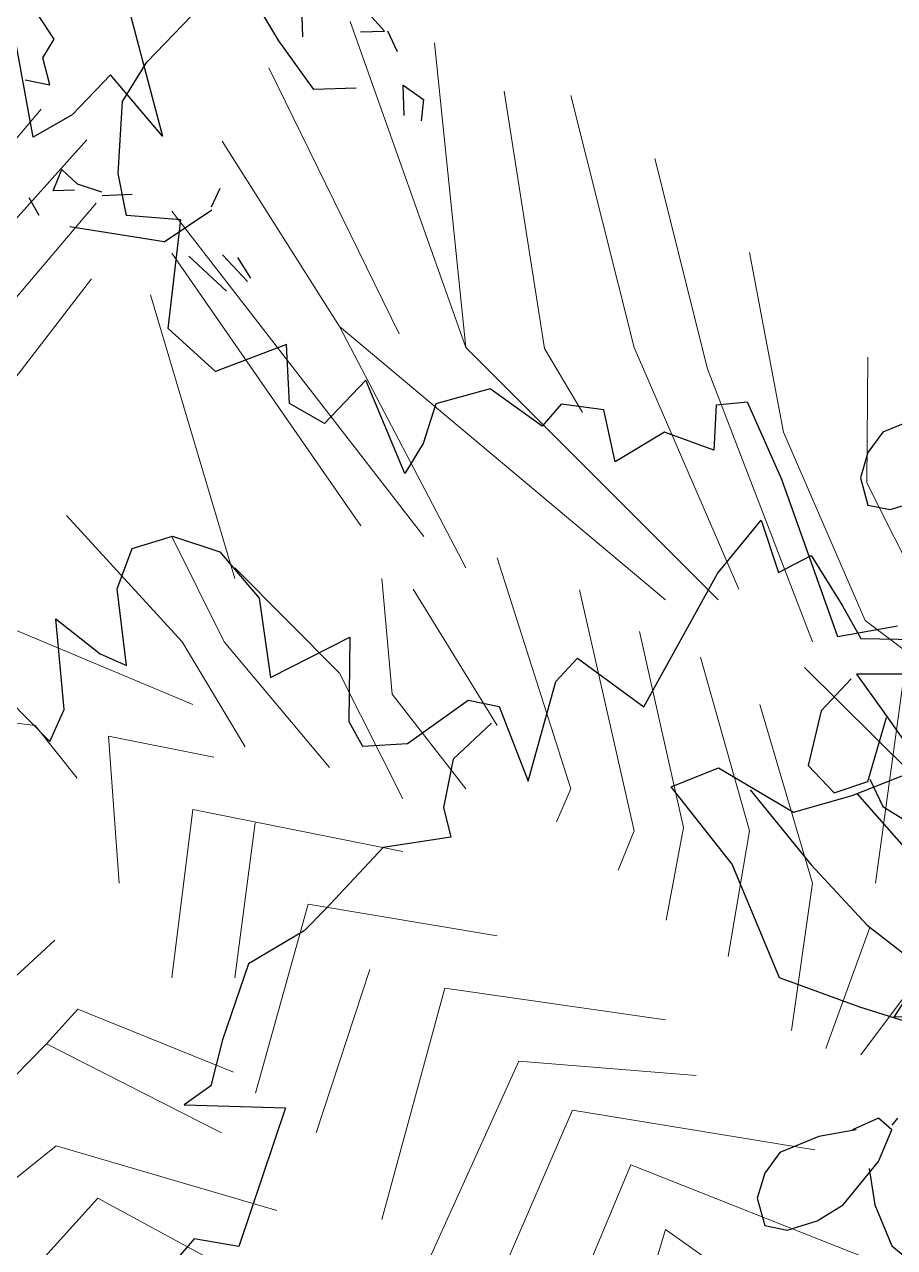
# Model space of a CAD drawing. Header units: metres. Extents: x 10 to 239, y 2 to 253.
# Drawn here: x 93.747 to 95.296, y 177.493 to 179.671 of the extents above; entities that cross this region are included whole.
import ezdxf

# ---------------------------------------------------------------- set-up
doc = ezdxf.new("R2010")
doc.units = ezdxf.units.M
doc.header["$MEASUREMENT"] = 0
doc.layers.add('1lianas', color=9, linetype='Continuous')
doc.layers.add('bloques ARBOLES', color=7, linetype='Continuous', true_color=0xb8d897)

# ---------------------------------------------------------------- blocks, each defined once
blk = doc.blocks.new('arbolote')
at = {"layer": 'bloques ARBOLES'}
for points in [[(3.239, 7.3749), (3.0466, 7.3729), (3.1106, 7.4722)], [(3.0525, 8.0695), (2.9463, 8.0504), (2.847, 8.3306), (2.7857, 8.4681), (2.7295, 8.4628), (2.7258, 8.3824), (2.6379, 8.4146), (2.5499, 8.3621), (2.5296, 8.4544), (2.4538, 8.4647), (2.4197, 8.4257), (2.3276, 8.4921), (2.2307, 8.4652), (2.2079, 8.3944), (2.1757, 8.3413), (2.1058, 8.5075), (2.0326, 8.4299), (1.9699, 8.4659), (1.9646, 8.5709), (1.8381, 8.5226), (1.7538, 8.5993), (1.7768, 8.7926), (1.6799, 8.8007), (1.6652, 8.8756), (1.6728, 9.0034), (1.7164, 9.0735), (1.7971, 9.1575)], [(-1.3981, 8.0128), (-1.3207, 7.7205), (-1.4132, 7.8298), (-1.4818, 7.7588), (-1.5509, 7.7187), (-1.5872, 7.9169), (-1.7618, 7.782), (-1.809, 7.8486), (-1.784, 7.982), (-1.8659, 7.9191), (-2.034, 8.1142)], [(-1.5958, 6.7185), (-1.5215, 6.6426), (-1.4958, 6.6993), (-1.5104, 6.8608), (-1.4319, 6.7985), (-1.3848, 6.7777), (-1.4013, 6.9145), (-1.3745, 6.986), (-1.303, 7.008), (-1.2186, 6.9801), (-1.1488, 6.8976), (-1.1286, 6.7565), (-0.9872, 6.8285), (-0.9887, 6.6782), (-0.9644, 6.6344), (-0.8844, 6.6387), (-0.7764, 6.7164), (-0.7215, 6.7049), (-0.6698, 6.5721), (-0.6203, 6.7493), (-0.582, 6.7909), (-0.4636, 6.7044), (-0.3325, 6.9416), (-0.2549, 7.0367), (-0.2237, 6.9435), (-0.1655, 6.9736), (-0.1101, 6.8843), (-0.0771, 6.8258), (0.0243, 6.8244)], [(-0.0926, 6.5464), (0.0111, 6.5874), (-0.1776, 6.7745)], [(-0.735, 6.6751), (-0.803, 6.611), (-0.8201, 6.5248), (-0.8076, 6.472), (-0.9276, 6.454), (-1.0303, 6.344), (-1.0683, 6.3053), (-1.1678, 6.2468), (-1.2139, 6.1112), (-1.2346, 6.0293), (-1.2822, 5.9954), (-1.1014, 5.9904), (-1.1846, 5.7433), (-1.2641, 5.7569), (-1.3291, 5.6816)], [(0.0964, 6.1142), (-0.0793, 6.1691), (-0.2219, 6.2214), (-0.3067, 6.4243), (-0.415, 6.562), (-0.3308, 6.5956), (-0.1973, 6.5167), (-0.0926, 6.5464)], [(-0.2745, 6.5566), (-0.1656, 6.4228), (-0.0658, 6.3153), (0.0425, 6.2309), (0.1707, 6.1611)], [(0.3936, 6.2457), (0.3153, 6.2605), (0.0441, 6.4046), (-0.0841, 6.5498)]]:
    blk.add_lwpolyline(points, dxfattribs=at)
blk = doc.blocks.new('A$C3F3B40B0')
at = {"layer": 'bloques ARBOLES'}
for p, q in [((116.73, 1122.53), (88.93, 1111.22)), ((88.93, 1111.22), (78.35, 1096.67)), ((78.35, 1096.67), (73.05, 1078.9)), ((73.05, 1078.9), (78.35, 1059.5)), ((78.35, 1059.5), (94.23, 1056.27)), ((94.23, 1056.27), (115.4, 1062.74)), ((70.41, 939.59), (88.93, 913.73)), ((112.76, 939.59), (70.41, 939.59)), ((66.44, 936.36), (45.26, 913.73)), ((45.26, 913.73), (36, 874.95)), ((88.93, 913.73), (104.82, 891.11)), ((78.35, 863.63), (91.58, 908.88)), ((36, 874.95), (54.53, 855.55)), ((54.53, 855.55), (78.35, 863.63)), ((79.67, 865.25), (88.93, 845.86)), ((88.93, 845.86), (107.46, 834.55)), ((86.02, 624.78), (67.49, 616.7)), ((95.29, 616.7), (86.02, 624.78)), ((99.26, 624.78), (95.29, 619.93)), ((70.14, 616.7), (43.67, 611.85)), ((86.02, 594.07), (95.29, 616.7)), ((43.67, 611.85), (15.88, 600.54)), ((15.88, 600.54), (5.29, 585.99)), ((60.88, 563.37), (86.02, 594.07)), ((5.29, 585.99), (0, 568.21)), ((79.41, 589.22), (83.38, 563.37)), ((0, 568.21), (5.29, 548.82)), ((42.35, 552.05), (60.88, 563.37)), ((83.38, 563.37), (95.29, 534.28)), ((5.29, 548.82), (21.17, 545.59)), ((21.17, 545.59), (42.35, 552.05)), ((95.29, 534.28), (111.17, 521.35))]:
    blk.add_line(p, q, dxfattribs=at)
blk = doc.blocks.new('arb-alz-77')
at = {"layer": 'bloques ARBOLES', "linetype": 'Continuous'}
for p, q in [((3.3807, 3.2025), (3.1694, 3.5566)), ((3.3807, 3.2025), (3.1694, 3.5566)), ((3.3807, 3.2025), (3.1694, 3.5566)), ((3.3807, 3.2025), (3.1694, 3.5566)), ((3.3807, 3.2025), (3.1694, 3.5566)), ((3.3807, 3.2025), (3.1694, 3.5566)), ((3.4798, 3.2183), (3.4756, 3.3428)), ((3.4798, 3.2183), (3.4756, 3.3428)), ((3.8154, 3.2422), (3.7377, 3.3266)), ((3.8154, 3.2422), (3.7377, 3.3266)), ((3.8154, 3.2422), (3.7377, 3.3266)), ((2.4588, 3.2088), (2.3933, 3.3062)), ((3.7158, 3.2387), (3.8154, 3.2422)), ((3.7158, 3.2387), (3.8154, 3.2422)), ((3.7158, 3.2387), (3.8154, 3.2422)), ((3.7158, 3.2387), (3.8154, 3.2422)), ((3.7158, 3.2387), (3.8154, 3.2422)), ((3.7158, 3.2387), (3.8154, 3.2422)), ((3.7158, 3.2387), (3.8154, 3.2422)), ((3.7158, 3.2387), (3.8154, 3.2422)), ((3.7158, 3.2387), (3.8154, 3.2422)), ((3.868, 3.1567), (3.8279, 3.2426)), ((2.4115, 3.1325), (2.4588, 3.2088)), ((2.4115, 3.1325), (2.4588, 3.2088)), ((2.4115, 3.1325), (2.4588, 3.2088)), ((2.4115, 3.1325), (2.4588, 3.2088)), ((3.5245, 3.0019), (3.3807, 3.2025)), ((3.5245, 3.0019), (3.3807, 3.2025)), ((3.5245, 3.0019), (3.3807, 3.2025)), ((3.5245, 3.0019), (3.3807, 3.2025)), ((2.4401, 3.0214), (2.4115, 3.1325)), ((2.4401, 3.0214), (2.4115, 3.1325)), ((2.4401, 3.0214), (2.4115, 3.1325)), ((2.3398, 3.0428), (2.4401, 3.0214)), ((2.3398, 3.0428), (2.4401, 3.0214)), ((2.3398, 3.0428), (2.4401, 3.0214)), ((2.3398, 3.0428), (2.4401, 3.0214)), ((2.3398, 3.0428), (2.4401, 3.0214)), ((2.3398, 3.0428), (2.4401, 3.0214)), ((2.3398, 3.0428), (2.4401, 3.0214)), ((2.3398, 3.0428), (2.4401, 3.0214)), ((2.3398, 3.0428), (2.4401, 3.0214)), ((2.3398, 3.0428), (2.4401, 3.0214)), ((2.3398, 3.0428), (2.4401, 3.0214)), ((2.3398, 3.0428), (2.4401, 3.0214)), ((2.3398, 3.0428), (2.4401, 3.0214)), ((2.3398, 3.0428), (2.4401, 3.0214)), ((3.8956, 2.896), (3.8913, 3.0205)), ((3.8956, 2.896), (3.8913, 3.0205)), ((3.8956, 2.896), (3.8913, 3.0205)), ((3.8956, 2.896), (3.8913, 3.0205)), ((3.8913, 3.0205), (3.9743, 2.9611)), ((3.8913, 3.0205), (3.9743, 2.9611)), ((3.8913, 3.0205), (3.9743, 2.9611)), ((3.8913, 3.0205), (3.9743, 2.9611)), ((3.8913, 3.0205), (3.9743, 2.9611)), ((3.6987, 3.0077), (3.5245, 3.0019)), ((3.6987, 3.0077), (3.5245, 3.0019)), ((3.6987, 3.0077), (3.5245, 3.0019)), ((3.9743, 2.9611), (3.9648, 2.8734)), ((3.9743, 2.9611), (3.9648, 2.8734)), ((3.9743, 2.9611), (3.9648, 2.8734)), ((3.9743, 2.9611), (3.9648, 2.8734)), ((3.9743, 2.9611), (3.9648, 2.8734)), ((3.9743, 2.9611), (3.9648, 2.8734)), ((3.9743, 2.9611), (3.9648, 2.8734)), ((2.4548, 2.5859), (2.4892, 2.6741)), ((2.4548, 2.5859), (2.4892, 2.6741)), ((2.4548, 2.5859), (2.4892, 2.6741)), ((2.4548, 2.5859), (2.4892, 2.6741)), ((2.4548, 2.5859), (2.4892, 2.6741)), ((2.4548, 2.5859), (2.4892, 2.6741)), ((2.4548, 2.5859), (2.4892, 2.6741)), ((2.4548, 2.5859), (2.4892, 2.6741)), ((2.4548, 2.5859), (2.4892, 2.6741)), ((2.5535, 2.614), (2.4892, 2.6741)), ((2.5535, 2.614), (2.4892, 2.6741)), ((2.5535, 2.614), (2.4892, 2.6741)), ((2.5535, 2.614), (2.4892, 2.6741)), ((2.5535, 2.614), (2.4892, 2.6741)), ((2.5535, 2.614), (2.4892, 2.6741)), ((2.5535, 2.614), (2.4892, 2.6741)), ((2.5535, 2.614), (2.4892, 2.6741)), ((2.6544, 2.5802), (2.5535, 2.614)), ((2.6544, 2.5802), (2.5535, 2.614)), ((2.6544, 2.5802), (2.5535, 2.614)), ((2.6544, 2.5802), (2.5535, 2.614)), ((2.6544, 2.5802), (2.5535, 2.614)), ((2.6544, 2.5802), (2.5535, 2.614)), ((2.6544, 2.5802), (2.5535, 2.614)), ((2.6544, 2.5802), (2.5535, 2.614)), ((2.542, 2.5889), (2.4548, 2.5859)), ((2.542, 2.5889), (2.4548, 2.5859)), ((2.542, 2.5889), (2.4548, 2.5859)), ((2.542, 2.5889), (2.4548, 2.5859)), ((2.542, 2.5889), (2.4548, 2.5859)), ((2.542, 2.5889), (2.4548, 2.5859)), ((2.6548, 2.5677), (2.7792, 2.5719)), ((2.6548, 2.5677), (2.7792, 2.5719)), ((2.6548, 2.5677), (2.7792, 2.5719)), ((2.6548, 2.5677), (2.7792, 2.5719)), ((3.1048, 2.5206), (3.1397, 2.5966)), ((3.1048, 2.5206), (3.1397, 2.5966)), ((3.1048, 2.5206), (3.1397, 2.5966)), ((3.1048, 2.5206), (3.1397, 2.5966)), ((2.396, 2.4842), (2.3562, 2.5575)), ((2.9104, 2.3771), (3.1053, 2.5082)), ((2.9104, 2.3771), (3.1053, 2.5082)), ((2.9104, 2.3771), (3.1053, 2.5082)), ((2.9104, 2.3771), (3.1053, 2.5082)), ((2.9104, 2.3771), (3.1053, 2.5082)), ((2.9104, 2.3771), (2.5222, 2.4386)), ((2.9104, 2.3771), (2.5222, 2.4386)), ((2.9104, 2.3771), (2.5222, 2.4386)), ((2.9104, 2.3771), (2.5222, 2.4386)), ((2.9104, 2.3771), (2.5222, 2.4386)), ((3.1664, 2.1739), (3.0119, 2.3182)), ((3.1664, 2.1739), (3.0119, 2.3182)), ((3.2522, 2.2141), (3.1489, 2.3228)), ((3.2115, 2.3124), (3.2643, 2.2271)), ((3.2115, 2.3124), (3.2643, 2.2271)), ((3.2115, 2.3124), (3.2643, 2.2271)), ((3.2115, 2.3124), (3.2643, 2.2271)), ((3.2115, 2.3124), (3.2643, 2.2271)), ((3.2115, 2.3124), (3.2643, 2.2271))]:
    blk.add_line(p, q, dxfattribs=at)
blk = doc.blocks.new('Palm2-e')
at = {"layer": 'bloques ARBOLES', "lineweight": 5}
for p, q in [((1.0062, 3.8414), (0.8005, 4.4221)), ((1.0062, 3.8414), (0.9502, 4.3837)), ((0.8877, 3.8655), (0.6553, 4.3394)), ((1.1462, 3.8394), (1.0746, 4.2977)), ((1.193, 4.2899), (1.3057, 3.8414)), ((0.0635, 4.0458), (0.2503, 4.2658)), ((0.3317, 4.2112), (0.0667, 3.9162)), ((0.7816, 3.8785), (0.5726, 4.2085)), ((1.4365, 3.8036), (1.3428, 4.178)), ((0.0928, 3.7971), (0.348, 4.0985)), ((0.4828, 4.0842), (0.9313, 3.5048)), ((0.8193, 3.5237), (0.4828, 4.0093)), ((1.5114, 4.0106), (1.572, 3.6903)), ((0.3395, 3.9638), (0.1227, 3.6819)), ((0.445, 3.9351), (0.5947, 3.4299)), ((0.7816, 3.8785), (1.3617, 3.3921)), ((1.0062, 3.4488), (0.7816, 3.8785)), ((1.4554, 3.3921), (1.0062, 3.8414)), ((1.1462, 3.8394), (1.2139, 3.7255)), ((1.3057, 3.8414), (1.4925, 3.411)), ((1.7204, 3.6005), (1.7223, 3.8238)), ((1.6234, 3.3173), (1.4365, 3.8036)), ((1.4365, 3.8036), (1.4365, 3.8036)), ((1.572, 3.6903), (1.7171, 3.355)), ((1.9137, 3.2144), (1.7204, 3.6005)), ((0.501, 3.3173), (0.2953, 3.5419)), ((0.5759, 3.3173), (0.4828, 3.5048)), ((1.193, 3.0556), (1.0622, 3.467)), ((0.7816, 3.2613), (0.5947, 3.4488)), ((0.8753, 3.2242), (0.8565, 3.4299)), ((1.0622, 3.1682), (0.9124, 3.411)), ((1.3057, 2.9807), (1.2087, 3.4097)), ((0.5199, 3.2053), (0.1644, 3.355)), ((1.7171, 3.355), (1.792, 3.299)), ((1.3154, 3.3355), (1.3936, 2.9865)), ((0.6136, 3.1304), (0.501, 3.3173)), ((0.7634, 3.0933), (0.5759, 3.3173)), ((1.5114, 2.9807), (1.4242, 3.2899)), ((1.792, 3.299), (1.7354, 2.8876)), ((0.8942, 3.0373), (0.7816, 3.2613)), ((1.0062, 3.0556), (0.8753, 3.2242)), ((1.6234, 2.8876), (1.5296, 3.2053)), ((0.0895, 3.1864), (0.2393, 3.1682)), ((0.2393, 3.1682), (0.3141, 3.0744)), ((0.3701, 3.1493), (0.5576, 3.1115)), ((0.389, 2.8876), (0.3701, 3.1493)), ((1.193, 3.0556), (1.1677, 2.9963)), ((0.5199, 3.0184), (0.4828, 2.719)), ((0.8942, 2.9436), (0.5199, 3.0184)), ((0.5947, 2.719), (0.6312, 2.995)), ((1.3936, 2.9865), (1.363, 2.8212)), ((1.3057, 2.9807), (1.2777, 2.9104)), ((1.4736, 2.7567), (1.5114, 2.9807)), ((1.5114, 2.9807), (1.5114, 2.9807)), ((1.5863, 2.6252), (1.6234, 2.8876)), ((0.7256, 2.8498), (0.6318, 2.5132)), ((1.0622, 2.7938), (0.7256, 2.8498)), ((1.6475, 2.5927), (1.7256, 2.8082)), ((-0.0026, 2.5295), (0.2744, 2.786)), ((0.8356, 2.7333), (0.7399, 2.4429)), ((1.805, 2.7092), (1.7093, 2.5816)), ((0.9691, 2.7001), (0.8565, 2.2886)), ((1.3617, 2.6441), (0.9691, 2.7001)), ((0.2595, 2.6011), (0.3154, 2.663)), ((0.3154, 2.663), (0.5928, 2.551)), ((0.0228, 2.3602), (0.2595, 2.6011)), ((0.2595, 2.6011), (0.5713, 2.4429)), ((0.93, 2.1942), (1.1006, 2.5705)), ((1.1006, 2.5705), (1.4164, 2.5451)), ((0.9964, 2.0217), (1.1963, 2.4833)), ((1.1963, 2.4833), (1.6279, 2.4123)), ((0.277, 2.4195), (-0.0032, 2.1955)), ((0.277, 2.4195), (0.6696, 2.3043)), ((1.0941, 1.8941), (1.2998, 2.3856)), ((1.2998, 2.3856), (1.7256, 2.217)), ((0.3512, 2.3264), (-0.0124, 1.9247)), ((0.8005, 2.0829), (0.3512, 2.3264)), ((1.3617, 2.2704), (1.193, 1.7092)), ((1.7204, 2.0171), (1.3617, 2.2704))]:
    blk.add_line(p, q, dxfattribs=at)

msp = doc.modelspace()

# ---------------------------------------------------------------- block references
for p in [(95.31367, 171.75181), (92.24898, 170.53045)]:
    msp.add_blockref('arbolote', p)
at = {"layer": '1lianas', "color": 2, "xscale": 0.0025121894011627, "yscale": 0.0025121894011627, "zscale": 0.0025121894011627}
msp.add_blockref('A$C3F3B40B0', (95.05199, 176.15366), dxfattribs=at)
at = {"layer": 'bloques ARBOLES', "color": 2, "xscale": 0.433568186266492, "yscale": 0.433568186266492, "zscale": 0.433568186266492}
msp.add_blockref('arb-alz-77', (92.73427, 178.25369), dxfattribs=at)
at = {"layer": 'bloques ARBOLES'}
msp.add_blockref('Palm2-e', (93.52681, 175.25468), dxfattribs=at)

doc.saveas('drawing.dxf')
